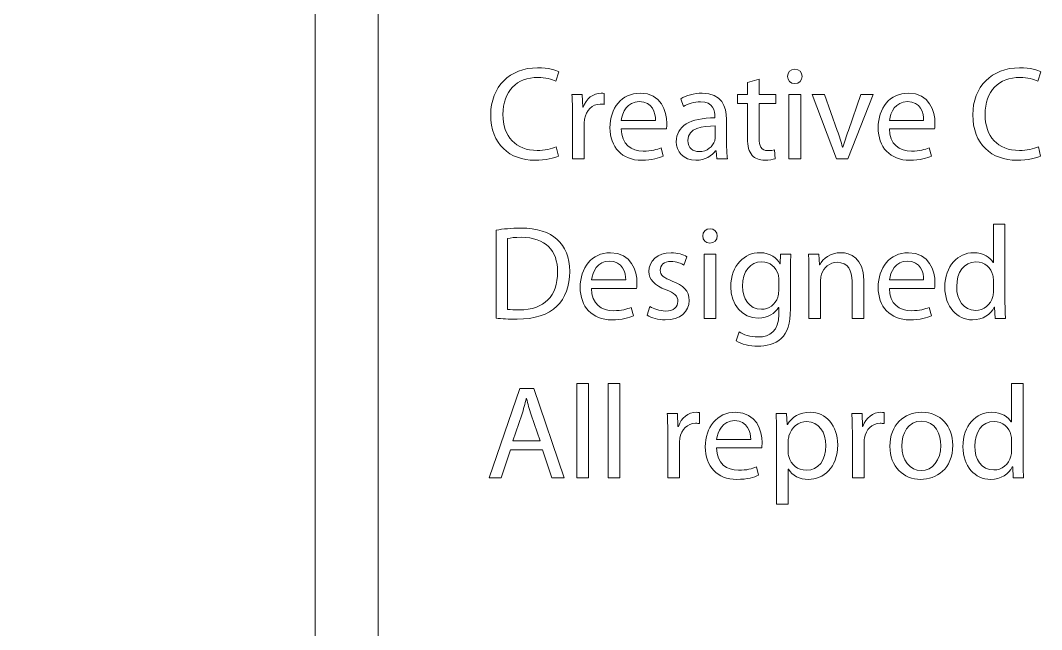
# Model space of a CAD drawing. Header units: millimetres. Extents: x -453 to -275, y 140 to 281.
# Drawn here: x -374.31 to -341.82, y 193.03 to 212.42 of the extents above; entities that cross this region are included whole.
import ezdxf

# ---------------------------------------------------------------- set-up
doc = ezdxf.new("R2010")
doc.units = ezdxf.units.MM
doc.header["$MEASUREMENT"] = 0
doc.layers.add('Layer 1', color=7, linetype='Continuous')
doc.layers.add('Mechanical8', color=7, linetype='Continuous')

msp = doc.modelspace()

# ---------------------------------------------------------------- linework, layer by layer
at = {"layer": 'Layer 1', "color": 240, "lineweight": 9}
msp.add_open_spline([(-274.9314, 177.6328), (-274.9314, 177.0805), (-275.3792, 176.6326), (-275.9311, 176.6326), (-275.9311, 176.6326), (-275.9311, 176.6326), (-295.1816, 176.6326), (-295.1816, 176.6326), (-295.1816, 176.6326), (-295.1816, 176.6326), (-295.1816, 174.6328), (-295.1816, 174.6328), (-295.1816, 174.6328), (-295.1816, 174.0805), (-295.6295, 173.6327), (-296.1814, 173.6327), (-296.1814, 173.6327), (-296.1814, 173.6327), (-306.1811, 173.6327), (-306.1811, 173.6327), (-306.1811, 173.6327), (-306.7337, 173.6327), (-307.1816, 174.0805), (-307.1816, 174.6328), (-307.1816, 174.6328), (-307.1816, 174.6328), (-307.1816, 176.6326), (-307.1816, 176.6326), (-307.1816, 176.6326), (-307.1816, 176.6326), (-330.6813, 176.6326), (-330.6813, 176.6326), (-330.6813, 176.6326), (-330.6813, 176.6326), (-330.6813, 174.6328), (-330.6813, 174.6328), (-330.6813, 174.6328), (-330.6813, 174.0805), (-331.1291, 173.6327), (-331.681, 173.6327), (-331.681, 173.6327), (-331.681, 173.6327), (-341.6815, 173.6327), (-341.6815, 173.6327), (-341.6815, 173.6327), (-342.2334, 173.6327), (-342.6812, 174.0805), (-342.6812, 174.6328), (-342.6812, 174.6328), (-342.6812, 174.6328), (-342.6812, 176.6326), (-342.6812, 176.6326), (-342.6812, 176.6326), (-342.6812, 176.6326), (-361.931, 176.6326), (-361.931, 176.6326), (-361.931, 176.6326), (-362.4836, 176.6326), (-362.9315, 177.0805), (-362.9315, 177.6328), (-362.9315, 177.6328), (-362.9315, 177.6328), (-362.9315, 232.1328), (-362.9315, 232.1328), (-362.9315, 232.1328), (-362.9315, 232.6847), (-362.4836, 233.1326), (-361.931, 233.1326), (-361.931, 233.1326), (-361.931, 233.1326), (-342.6812, 233.1326), (-342.6812, 233.1326), (-342.6812, 233.1326), (-342.6812, 233.1326), (-342.6812, 235.1328), (-342.6812, 235.1328), (-342.6812, 235.1328), (-342.6812, 235.6847), (-342.2334, 236.1325), (-341.6815, 236.1325), (-341.6815, 236.1325), (-341.6815, 236.1325), (-331.681, 236.1325), (-331.681, 236.1325), (-331.681, 236.1325), (-331.1291, 236.1325), (-330.6813, 235.6847), (-330.6813, 235.1328), (-330.6813, 235.1328), (-330.6813, 235.1328), (-330.6813, 233.1326), (-330.6813, 233.1326), (-330.6813, 233.1326), (-330.6813, 233.1326), (-307.1816, 233.1326), (-307.1816, 233.1326), (-307.1816, 233.1326), (-307.1816, 233.1326), (-307.1816, 235.1328), (-307.1816, 235.1328), (-307.1816, 235.1328), (-307.1816, 235.6847), (-306.7337, 236.1325), (-306.1811, 236.1325), (-306.1811, 236.1325), (-306.1811, 236.1325), (-296.1814, 236.1325), (-296.1814, 236.1325), (-296.1814, 236.1325), (-295.6295, 236.1325), (-295.1816, 235.6847), (-295.1816, 235.1328), (-295.1816, 235.1328), (-295.1816, 235.1328), (-295.1816, 233.1326), (-295.1816, 233.1326), (-295.1816, 233.1326), (-295.1816, 233.1326), (-275.9311, 233.1326), (-275.9311, 233.1326), (-275.9311, 233.1326), (-275.3792, 233.1326), (-274.9314, 232.6847), (-274.9314, 232.1328), (-274.9314, 232.1328), (-274.9314, 232.1328), (-274.9314, 177.6328), (-274.9314, 177.6328)], degree=3, knots=[0, 0, 0, 0, 0.030303, 0.030303, 0.030303, 0.030303, 0.0606061, 0.0606061, 0.0606061, 0.0606061, 0.0909091, 0.0909091, 0.0909091, 0.0909091, 0.1212121, 0.1212121, 0.1212121, 0.1212121, 0.1515152, 0.1515152, 0.1515152, 0.1515152, 0.1818182, 0.1818182, 0.1818182, 0.1818182, 0.2121212, 0.2121212, 0.2121212, 0.2121212, 0.2424242, 0.2424242, 0.2424242, 0.2424242, 0.2727273, 0.2727273, 0.2727273, 0.2727273, 0.3030303, 0.3030303, 0.3030303, 0.3030303, 0.3333333, 0.3333333, 0.3333333, 0.3333333, 0.3636364, 0.3636364, 0.3636364, 0.3636364, 0.3939394, 0.3939394, 0.3939394, 0.3939394, 0.4242424, 0.4242424, 0.4242424, 0.4242424, 0.4545455, 0.4545455, 0.4545455, 0.4545455, 0.4848485, 0.4848485, 0.4848485, 0.4848485, 0.5151515, 0.5151515, 0.5151515, 0.5151515, 0.5454545, 0.5454545, 0.5454545, 0.5454545, 0.5757576, 0.5757576, 0.5757576, 0.5757576, 0.6060606, 0.6060606, 0.6060606, 0.6060606, 0.6363636, 0.6363636, 0.6363636, 0.6363636, 0.6666667, 0.6666667, 0.6666667, 0.6666667, 0.6969697, 0.6969697, 0.6969697, 0.6969697, 0.7272727, 0.7272727, 0.7272727, 0.7272727, 0.7575758, 0.7575758, 0.7575758, 0.7575758, 0.7878788, 0.7878788, 0.7878788, 0.7878788, 0.8181818, 0.8181818, 0.8181818, 0.8181818, 0.8484848, 0.8484848, 0.8484848, 0.8484848, 0.8787879, 0.8787879, 0.8787879, 0.8787879, 0.9090909, 0.9090909, 0.9090909, 0.9090909, 0.9393939, 0.9393939, 0.9393939, 0.9393939, 1, 1, 1, 1], dxfattribs=at)
at = {"layer": 'Layer 1', "color": 250, "lineweight": 9}
for points, knots in [([(-357.1881, 208.1041), (-357.3191, 208.0364), (-357.5942, 207.9687), (-357.9412, 207.9687), (-357.9412, 207.9687), (-358.7451, 207.9687), (-359.3459, 208.4764), (-359.3459, 209.4157), (-359.3459, 209.4157), (-359.3459, 210.3126), (-358.7408, 210.9134), (-357.8566, 210.9134), (-357.8566, 210.9134), (-357.5053, 210.9134), (-357.2769, 210.8373), (-357.1796, 210.7865), (-357.1796, 210.7865), (-357.1796, 210.7865), (-357.2726, 210.4861), (-357.2726, 210.4861), (-357.2726, 210.4861), (-357.408, 210.5539), (-357.607, 210.6046), (-357.8438, 210.6046), (-357.8438, 210.6046), (-358.5123, 210.6046), (-358.9566, 210.1772), (-358.9566, 209.4284), (-358.9566, 209.4284), (-358.9566, 208.726), (-358.5547, 208.2817), (-357.865, 208.2817), (-357.865, 208.2817), (-357.6364, 208.2817), (-357.408, 208.3284), (-357.2599, 208.4002), (-357.2599, 208.4002), (-357.2599, 208.4002), (-357.1881, 208.1041), (-357.1881, 208.1041)], [0, 0, 0, 0, 0.0909091, 0.0909091, 0.0909091, 0.0909091, 0.1818182, 0.1818182, 0.1818182, 0.1818182, 0.2727273, 0.2727273, 0.2727273, 0.2727273, 0.3636364, 0.3636364, 0.3636364, 0.3636364, 0.4545455, 0.4545455, 0.4545455, 0.4545455, 0.5454545, 0.5454545, 0.5454545, 0.5454545, 0.6363636, 0.6363636, 0.6363636, 0.6363636, 0.7272727, 0.7272727, 0.7272727, 0.7272727, 0.8181818, 0.8181818, 0.8181818, 0.8181818, 1, 1, 1, 1]), ([(-349.4445, 210.6385), (-349.4445, 210.5115), (-349.5334, 210.4099), (-349.6814, 210.4099), (-349.6814, 210.4099), (-349.8168, 210.4099), (-349.9056, 210.5115), (-349.9056, 210.6385), (-349.9056, 210.6385), (-349.9056, 210.7655), (-349.8126, 210.8712), (-349.6729, 210.8712), (-349.6729, 210.8712), (-349.5375, 210.8712), (-349.4445, 210.7696), (-349.4445, 210.6385)], [0, 0, 0, 0, 0.2, 0.2, 0.2, 0.2, 0.4, 0.4, 0.4, 0.4, 0.6, 0.6, 0.6, 0.6, 1, 1, 1, 1]), ([(-341.8551, 208.1041), (-341.9862, 208.0364), (-342.2613, 207.9687), (-342.6082, 207.9687), (-342.6082, 207.9687), (-343.4121, 207.9687), (-344.013, 208.4764), (-344.013, 209.4157), (-344.013, 209.4157), (-344.013, 210.3126), (-343.4078, 210.9134), (-342.5237, 210.9134), (-342.5237, 210.9134), (-342.1724, 210.9134), (-341.944, 210.8373), (-341.8467, 210.7865), (-341.8467, 210.7865), (-341.8467, 210.7865), (-341.9397, 210.4861), (-341.9397, 210.4861), (-341.9397, 210.4861), (-342.0751, 210.5539), (-342.2741, 210.6046), (-342.5109, 210.6046), (-342.5109, 210.6046), (-343.1794, 210.6046), (-343.6237, 210.1772), (-343.6237, 209.4284), (-343.6237, 209.4284), (-343.6237, 208.726), (-343.2218, 208.2817), (-342.5321, 208.2817), (-342.5321, 208.2817), (-342.3037, 208.2817), (-342.0751, 208.3284), (-341.927, 208.4002), (-341.927, 208.4002), (-341.927, 208.4002), (-341.8551, 208.1041), (-341.8551, 208.1041)], [0, 0, 0, 0, 0.0909091, 0.0909091, 0.0909091, 0.0909091, 0.1818182, 0.1818182, 0.1818182, 0.1818182, 0.2727273, 0.2727273, 0.2727273, 0.2727273, 0.3636364, 0.3636364, 0.3636364, 0.3636364, 0.4545455, 0.4545455, 0.4545455, 0.4545455, 0.5454545, 0.5454545, 0.5454545, 0.5454545, 0.6363636, 0.6363636, 0.6363636, 0.6363636, 0.7272727, 0.7272727, 0.7272727, 0.7272727, 0.8181818, 0.8181818, 0.8181818, 0.8181818, 1, 1, 1, 1]), ([(-350.8119, 210.5539), (-350.8119, 210.5539), (-350.8119, 210.063), (-350.8119, 210.063), (-350.8119, 210.063), (-350.8119, 210.063), (-350.2787, 210.063), (-350.2787, 210.063), (-350.2787, 210.063), (-350.2787, 210.063), (-350.2787, 209.7796), (-350.2787, 209.7796), (-350.2787, 209.7796), (-350.2787, 209.7796), (-350.8119, 209.7796), (-350.8119, 209.7796), (-350.8119, 209.7796), (-350.8119, 209.7796), (-350.8119, 208.6753), (-350.8119, 208.6753), (-350.8119, 208.6753), (-350.8119, 208.4214), (-350.74, 208.2776), (-350.5326, 208.2776), (-350.5326, 208.2776), (-350.4312, 208.2776), (-350.3719, 208.286), (-350.317, 208.3029), (-350.317, 208.3029), (-350.317, 208.3029), (-350.2999, 208.0195), (-350.2999, 208.0195), (-350.2999, 208.0195), (-350.3719, 207.994), (-350.4861, 207.9687), (-350.63, 207.9687), (-350.63, 207.9687), (-350.8034, 207.9687), (-350.9431, 208.028), (-351.032, 208.1253), (-351.032, 208.1253), (-351.1335, 208.2395), (-351.1758, 208.4214), (-351.1758, 208.6626), (-351.1758, 208.6626), (-351.1758, 208.6626), (-351.1758, 209.7796), (-351.1758, 209.7796), (-351.1758, 209.7796), (-351.1758, 209.7796), (-351.4931, 209.7796), (-351.4931, 209.7796), (-351.4931, 209.7796), (-351.4931, 209.7796), (-351.4931, 210.063), (-351.4931, 210.063), (-351.4931, 210.063), (-351.4931, 210.063), (-351.1758, 210.063), (-351.1758, 210.063), (-351.1758, 210.063), (-351.1758, 210.063), (-351.1758, 210.4439), (-351.1758, 210.4439), (-351.1758, 210.4439), (-351.1758, 210.4439), (-350.8119, 210.5539), (-350.8119, 210.5539)], [0, 0, 0, 0, 0.0555556, 0.0555556, 0.0555556, 0.0555556, 0.1111111, 0.1111111, 0.1111111, 0.1111111, 0.1666667, 0.1666667, 0.1666667, 0.1666667, 0.2222222, 0.2222222, 0.2222222, 0.2222222, 0.2777778, 0.2777778, 0.2777778, 0.2777778, 0.3333333, 0.3333333, 0.3333333, 0.3333333, 0.3888889, 0.3888889, 0.3888889, 0.3888889, 0.4444444, 0.4444444, 0.4444444, 0.4444444, 0.5, 0.5, 0.5, 0.5, 0.5555556, 0.5555556, 0.5555556, 0.5555556, 0.6111111, 0.6111111, 0.6111111, 0.6111111, 0.6666667, 0.6666667, 0.6666667, 0.6666667, 0.7222222, 0.7222222, 0.7222222, 0.7222222, 0.7777778, 0.7777778, 0.7777778, 0.7777778, 0.8333333, 0.8333333, 0.8333333, 0.8333333, 0.8888889, 0.8888889, 0.8888889, 0.8888889, 1, 1, 1, 1]), ([(-356.7467, 209.4241), (-356.7467, 209.6653), (-356.751, 209.8727), (-356.7636, 210.063), (-356.7636, 210.063), (-356.7636, 210.063), (-356.4379, 210.063), (-356.4379, 210.063), (-356.4379, 210.063), (-356.4379, 210.063), (-356.421, 209.6568), (-356.421, 209.6568), (-356.421, 209.6568), (-356.421, 209.6568), (-356.4083, 209.6568), (-356.4083, 209.6568), (-356.4083, 209.6568), (-356.3152, 209.9319), (-356.0867, 210.1054), (-355.8371, 210.1054), (-355.8371, 210.1054), (-355.799, 210.1054), (-355.7694, 210.1011), (-355.7354, 210.0969), (-355.7354, 210.0969), (-355.7354, 210.0969), (-355.7354, 209.7457), (-355.7354, 209.7457), (-355.7354, 209.7457), (-355.7737, 209.7541), (-355.8117, 209.7541), (-355.8624, 209.7541), (-355.8624, 209.7541), (-356.1247, 209.7541), (-356.3109, 209.5595), (-356.3617, 209.2803), (-356.3617, 209.2803), (-356.3702, 209.2295), (-356.3743, 209.1661), (-356.3743, 209.1068), (-356.3743, 209.1068), (-356.3743, 209.1068), (-356.3743, 208.0152), (-356.3743, 208.0152), (-356.3743, 208.0152), (-356.3743, 208.0152), (-356.7467, 208.0152), (-356.7467, 208.0152), (-356.7467, 208.0152), (-356.7467, 208.0152), (-356.7467, 209.4241), (-356.7467, 209.4241)], [0, 0, 0, 0, 0.0714286, 0.0714286, 0.0714286, 0.0714286, 0.1428571, 0.1428571, 0.1428571, 0.1428571, 0.2142857, 0.2142857, 0.2142857, 0.2142857, 0.2857143, 0.2857143, 0.2857143, 0.2857143, 0.3571429, 0.3571429, 0.3571429, 0.3571429, 0.4285714, 0.4285714, 0.4285714, 0.4285714, 0.5, 0.5, 0.5, 0.5, 0.5714286, 0.5714286, 0.5714286, 0.5714286, 0.6428571, 0.6428571, 0.6428571, 0.6428571, 0.7142857, 0.7142857, 0.7142857, 0.7142857, 0.7857143, 0.7857143, 0.7857143, 0.7857143, 0.8571429, 0.8571429, 0.8571429, 0.8571429, 1, 1, 1, 1]), ([(-355.1973, 208.9714), (-355.1889, 208.4679), (-354.8716, 208.2607), (-354.495, 208.2607), (-354.495, 208.2607), (-354.2285, 208.2607), (-354.0635, 208.3072), (-353.9281, 208.3665), (-353.9281, 208.3665), (-353.9281, 208.3665), (-353.8604, 208.0998), (-353.8604, 208.0998), (-353.8604, 208.0998), (-353.9915, 208.0406), (-354.2199, 207.9687), (-354.5458, 207.9687), (-354.5458, 207.9687), (-355.1763, 207.9687), (-355.5528, 208.3876), (-355.5528, 209.0054), (-355.5528, 209.0054), (-355.5528, 209.6231), (-355.1889, 210.1054), (-354.5923, 210.1054), (-354.5923, 210.1054), (-353.9195, 210.1054), (-353.7461, 209.5214), (-353.7461, 209.1449), (-353.7461, 209.1449), (-353.7461, 209.0687), (-353.7504, 209.0138), (-353.7588, 208.9714), (-353.7588, 208.9714), (-353.7588, 208.9714), (-355.1973, 208.9714), (-355.1973, 208.9714)], [0, 0, 0, 0, 0.1, 0.1, 0.1, 0.1, 0.2, 0.2, 0.2, 0.2, 0.3, 0.3, 0.3, 0.3, 0.4, 0.4, 0.4, 0.4, 0.5, 0.5, 0.5, 0.5, 0.6, 0.6, 0.6, 0.6, 0.7, 0.7, 0.7, 0.7, 0.8, 0.8, 0.8, 0.8, 1, 1, 1, 1]), ([(-354.1057, 209.2381), (-354.1016, 209.4708), (-354.203, 209.8387), (-354.622, 209.8387), (-354.622, 209.8387), (-355.0027, 209.8387), (-355.1635, 209.4961), (-355.1932, 209.2381), (-355.1932, 209.2381), (-355.1932, 209.2381), (-354.1057, 209.2381), (-354.1057, 209.2381)], [0, 0, 0, 0, 0.25, 0.25, 0.25, 0.25, 0.5, 0.5, 0.5, 0.5, 1, 1, 1, 1]), ([(-351.8454, 208.506), (-351.8454, 208.3284), (-351.837, 208.1549), (-351.8158, 208.0152), (-351.8158, 208.0152), (-351.8158, 208.0152), (-352.1499, 208.0152), (-352.1499, 208.0152), (-352.1499, 208.0152), (-352.1499, 208.0152), (-352.1796, 208.2733), (-352.1796, 208.2733), (-352.1796, 208.2733), (-352.1796, 208.2733), (-352.1923, 208.2733), (-352.1923, 208.2733), (-352.1923, 208.2733), (-352.3065, 208.1126), (-352.5265, 207.9687), (-352.8185, 207.9687), (-352.8185, 207.9687), (-353.2331, 207.9687), (-353.4446, 208.2607), (-353.4446, 208.5568), (-353.4446, 208.5568), (-353.4446, 209.0519), (-353.0047, 209.3226), (-352.2135, 209.3183), (-352.2135, 209.3183), (-352.2135, 209.3183), (-352.2135, 209.3607), (-352.2135, 209.3607), (-352.2135, 209.3607), (-352.2135, 209.5257), (-352.26, 209.8346), (-352.6789, 209.8303), (-352.6789, 209.8303), (-352.8734, 209.8303), (-353.0724, 209.7753), (-353.2162, 209.678), (-353.2162, 209.678), (-353.2162, 209.678), (-353.3008, 209.9276), (-353.3008, 209.9276), (-353.3008, 209.9276), (-353.1316, 210.0334), (-352.8819, 210.1054), (-352.6238, 210.1054), (-352.6238, 210.1054), (-351.9977, 210.1054), (-351.8454, 209.678), (-351.8454, 209.2718), (-351.8454, 209.2718), (-351.8454, 209.2718), (-351.8454, 208.506), (-351.8454, 208.506)], [0, 0, 0, 0, 0.0666667, 0.0666667, 0.0666667, 0.0666667, 0.1333333, 0.1333333, 0.1333333, 0.1333333, 0.2, 0.2, 0.2, 0.2, 0.2666667, 0.2666667, 0.2666667, 0.2666667, 0.3333333, 0.3333333, 0.3333333, 0.3333333, 0.4, 0.4, 0.4, 0.4, 0.4666667, 0.4666667, 0.4666667, 0.4666667, 0.5333333, 0.5333333, 0.5333333, 0.5333333, 0.6, 0.6, 0.6, 0.6, 0.6666667, 0.6666667, 0.6666667, 0.6666667, 0.7333333, 0.7333333, 0.7333333, 0.7333333, 0.8, 0.8, 0.8, 0.8, 0.8666667, 0.8666667, 0.8666667, 0.8666667, 1, 1, 1, 1]), ([(-349.8591, 208.0152), (-349.8591, 208.0152), (-349.8591, 210.063), (-349.8591, 210.063), (-349.8591, 210.063), (-349.8591, 210.063), (-349.4867, 210.063), (-349.4867, 210.063), (-349.4867, 210.063), (-349.4867, 210.063), (-349.4867, 208.0152), (-349.4867, 208.0152), (-349.4867, 208.0152), (-349.4867, 208.0152), (-349.8591, 208.0152), (-349.8591, 208.0152)], [0, 0, 0, 0, 0.2, 0.2, 0.2, 0.2, 0.4, 0.4, 0.4, 0.4, 0.6, 0.6, 0.6, 0.6, 1, 1, 1, 1]), ([(-348.7247, 210.063), (-348.7247, 210.063), (-348.3226, 208.9165), (-348.3226, 208.9165), (-348.3226, 208.9165), (-348.2549, 208.726), (-348.2, 208.5568), (-348.1576, 208.3876), (-348.1576, 208.3876), (-348.1576, 208.3876), (-348.145, 208.3876), (-348.145, 208.3876), (-348.145, 208.3876), (-348.0985, 208.5568), (-348.0393, 208.726), (-347.9716, 208.9165), (-347.9716, 208.9165), (-347.9716, 208.9165), (-347.5738, 210.063), (-347.5738, 210.063), (-347.5738, 210.063), (-347.5738, 210.063), (-347.1845, 210.063), (-347.1845, 210.063), (-347.1845, 210.063), (-347.1845, 210.063), (-347.9884, 208.0152), (-347.9884, 208.0152), (-347.9884, 208.0152), (-347.9884, 208.0152), (-348.3438, 208.0152), (-348.3438, 208.0152), (-348.3438, 208.0152), (-348.3438, 208.0152), (-349.1224, 210.063), (-349.1224, 210.063), (-349.1224, 210.063), (-349.1224, 210.063), (-348.7247, 210.063), (-348.7247, 210.063)], [0, 0, 0, 0, 0.0909091, 0.0909091, 0.0909091, 0.0909091, 0.1818182, 0.1818182, 0.1818182, 0.1818182, 0.2727273, 0.2727273, 0.2727273, 0.2727273, 0.3636364, 0.3636364, 0.3636364, 0.3636364, 0.4545455, 0.4545455, 0.4545455, 0.4545455, 0.5454545, 0.5454545, 0.5454545, 0.5454545, 0.6363636, 0.6363636, 0.6363636, 0.6363636, 0.7272727, 0.7272727, 0.7272727, 0.7272727, 0.8181818, 0.8181818, 0.8181818, 0.8181818, 1, 1, 1, 1]), ([(-346.6672, 208.9714), (-346.6588, 208.4679), (-346.3415, 208.2607), (-345.965, 208.2607), (-345.965, 208.2607), (-345.6985, 208.2607), (-345.5335, 208.3072), (-345.3981, 208.3665), (-345.3981, 208.3665), (-345.3981, 208.3665), (-345.3304, 208.0998), (-345.3304, 208.0998), (-345.3304, 208.0998), (-345.4615, 208.0406), (-345.6899, 207.9687), (-346.0158, 207.9687), (-346.0158, 207.9687), (-346.6462, 207.9687), (-347.0228, 208.3876), (-347.0228, 209.0054), (-347.0228, 209.0054), (-347.0228, 209.6231), (-346.6588, 210.1054), (-346.0623, 210.1054), (-346.0623, 210.1054), (-345.3895, 210.1054), (-345.216, 209.5214), (-345.216, 209.1449), (-345.216, 209.1449), (-345.216, 209.0687), (-345.2203, 209.0138), (-345.2287, 208.9714), (-345.2287, 208.9714), (-345.2287, 208.9714), (-346.6672, 208.9714), (-346.6672, 208.9714)], [0, 0, 0, 0, 0.1, 0.1, 0.1, 0.1, 0.2, 0.2, 0.2, 0.2, 0.3, 0.3, 0.3, 0.3, 0.4, 0.4, 0.4, 0.4, 0.5, 0.5, 0.5, 0.5, 0.6, 0.6, 0.6, 0.6, 0.7, 0.7, 0.7, 0.7, 0.8, 0.8, 0.8, 0.8, 1, 1, 1, 1]), ([(-345.5757, 209.2381), (-345.5715, 209.4708), (-345.673, 209.8387), (-346.0919, 209.8387), (-346.0919, 209.8387), (-346.4726, 209.8387), (-346.6335, 209.4961), (-346.6631, 209.2381), (-346.6631, 209.2381), (-346.6631, 209.2381), (-345.5757, 209.2381), (-345.5757, 209.2381)], [0, 0, 0, 0, 0.25, 0.25, 0.25, 0.25, 0.5, 0.5, 0.5, 0.5, 1, 1, 1, 1]), ([(-352.2049, 209.0603), (-352.6111, 209.0687), (-353.0724, 208.9967), (-353.0724, 208.5992), (-353.0724, 208.5992), (-353.0724, 208.3537), (-352.9115, 208.2436), (-352.7254, 208.2436), (-352.7254, 208.2436), (-352.4547, 208.2436), (-352.2812, 208.413), (-352.2219, 208.5864), (-352.2219, 208.5864), (-352.2092, 208.6288), (-352.2049, 208.671), (-352.2049, 208.7049), (-352.2049, 208.7049), (-352.2049, 208.7049), (-352.2049, 209.0603), (-352.2049, 209.0603)], [0, 0, 0, 0, 0.1666667, 0.1666667, 0.1666667, 0.1666667, 0.3333333, 0.3333333, 0.3333333, 0.3333333, 0.5, 0.5, 0.5, 0.5, 0.6666667, 0.6666667, 0.6666667, 0.6666667, 1, 1, 1, 1]), ([(-342.9894, 205.9392), (-342.9894, 205.9392), (-342.9894, 203.4641), (-342.9894, 203.4641), (-342.9894, 203.4641), (-342.9894, 203.2822), (-342.981, 203.075), (-342.9726, 202.9353), (-342.9726, 202.9353), (-342.9726, 202.9353), (-343.3026, 202.9353), (-343.3026, 202.9353), (-343.3026, 202.9353), (-343.3026, 202.9353), (-343.3195, 203.2906), (-343.3195, 203.2906), (-343.3195, 203.2906), (-343.3195, 203.2906), (-343.3322, 203.2906), (-343.3322, 203.2906), (-343.3322, 203.2906), (-343.4423, 203.0622), (-343.6876, 202.8888), (-344.0219, 202.8888), (-344.0219, 202.8888), (-344.5168, 202.8888), (-344.902, 203.3075), (-344.902, 203.9295), (-344.902, 203.9295), (-344.9061, 204.6108), (-344.4788, 205.0254), (-343.9839, 205.0254), (-343.9839, 205.0254), (-343.6664, 205.0254), (-343.4592, 204.8773), (-343.366, 204.7166), (-343.366, 204.7166), (-343.366, 204.7166), (-343.3575, 204.7166), (-343.3575, 204.7166), (-343.3575, 204.7166), (-343.3575, 204.7166), (-343.3575, 205.9392), (-343.3575, 205.9392), (-343.3575, 205.9392), (-343.3575, 205.9392), (-342.9894, 205.9392), (-342.9894, 205.9392)], [0, 0, 0, 0, 0.0769231, 0.0769231, 0.0769231, 0.0769231, 0.1538462, 0.1538462, 0.1538462, 0.1538462, 0.2307692, 0.2307692, 0.2307692, 0.2307692, 0.3076923, 0.3076923, 0.3076923, 0.3076923, 0.3846154, 0.3846154, 0.3846154, 0.3846154, 0.4615385, 0.4615385, 0.4615385, 0.4615385, 0.5384615, 0.5384615, 0.5384615, 0.5384615, 0.6153846, 0.6153846, 0.6153846, 0.6153846, 0.6923077, 0.6923077, 0.6923077, 0.6923077, 0.7692308, 0.7692308, 0.7692308, 0.7692308, 0.8461538, 0.8461538, 0.8461538, 0.8461538, 1, 1, 1, 1]), ([(-359.1766, 205.7446), (-358.9523, 205.7828), (-358.6858, 205.8081), (-358.3938, 205.8081), (-358.3938, 205.8081), (-357.865, 205.8081), (-357.4885, 205.6812), (-357.2389, 205.4528), (-357.2389, 205.4528), (-356.9807, 205.2201), (-356.8327, 204.89), (-356.8327, 204.4289), (-356.8327, 204.4289), (-356.8327, 203.9635), (-356.9807, 203.5826), (-357.243, 203.3203), (-357.243, 203.3203), (-357.5138, 203.0538), (-357.9539, 202.9099), (-358.508, 202.9099), (-358.508, 202.9099), (-358.7747, 202.9099), (-358.9904, 202.9225), (-359.1766, 202.9437), (-359.1766, 202.9437), (-359.1766, 202.9437), (-359.1766, 205.7446), (-359.1766, 205.7446)], [0, 0, 0, 0, 0.125, 0.125, 0.125, 0.125, 0.25, 0.25, 0.25, 0.25, 0.375, 0.375, 0.375, 0.375, 0.5, 0.5, 0.5, 0.5, 0.625, 0.625, 0.625, 0.625, 0.75, 0.75, 0.75, 0.75, 1, 1, 1, 1]), ([(-352.1412, 205.5585), (-352.1412, 205.4316), (-352.23, 205.33), (-352.378, 205.33), (-352.378, 205.33), (-352.5134, 205.33), (-352.6023, 205.4316), (-352.6023, 205.5585), (-352.6023, 205.5585), (-352.6023, 205.6855), (-352.5093, 205.7913), (-352.3696, 205.7913), (-352.3696, 205.7913), (-352.2342, 205.7913), (-352.1412, 205.6896), (-352.1412, 205.5585)], [0, 0, 0, 0, 0.2, 0.2, 0.2, 0.2, 0.4, 0.4, 0.4, 0.4, 0.6, 0.6, 0.6, 0.6, 1, 1, 1, 1]), ([(-358.8085, 203.2229), (-358.7154, 203.2104), (-358.58, 203.2061), (-358.4362, 203.2061), (-358.4362, 203.2061), (-357.645, 203.2061), (-357.2218, 203.6462), (-357.2218, 204.4161), (-357.2218, 204.4161), (-357.2177, 205.0888), (-357.5984, 205.5162), (-358.377, 205.5162), (-358.377, 205.5162), (-358.5673, 205.5162), (-358.7111, 205.4993), (-358.8085, 205.4781), (-358.8085, 205.4781), (-358.8085, 205.4781), (-358.8085, 203.2229), (-358.8085, 203.2229)], [0, 0, 0, 0, 0.1666667, 0.1666667, 0.1666667, 0.1666667, 0.3333333, 0.3333333, 0.3333333, 0.3333333, 0.5, 0.5, 0.5, 0.5, 0.6666667, 0.6666667, 0.6666667, 0.6666667, 1, 1, 1, 1]), ([(-356.1456, 203.8915), (-356.1371, 203.388), (-355.8198, 203.1807), (-355.4433, 203.1807), (-355.4433, 203.1807), (-355.1768, 203.1807), (-355.0118, 203.2272), (-354.8764, 203.2865), (-354.8764, 203.2865), (-354.8764, 203.2865), (-354.8087, 203.0198), (-354.8087, 203.0198), (-354.8087, 203.0198), (-354.9398, 202.9606), (-355.1682, 202.8888), (-355.4941, 202.8888), (-355.4941, 202.8888), (-356.1246, 202.8888), (-356.5011, 203.3075), (-356.5011, 203.9254), (-356.5011, 203.9254), (-356.5011, 204.5431), (-356.1371, 205.0254), (-355.5406, 205.0254), (-355.5406, 205.0254), (-354.868, 205.0254), (-354.6943, 204.4415), (-354.6943, 204.0649), (-354.6943, 204.0649), (-354.6943, 203.9888), (-354.6986, 203.9338), (-354.7071, 203.8915), (-354.7071, 203.8915), (-354.7071, 203.8915), (-356.1456, 203.8915), (-356.1456, 203.8915)], [0, 0, 0, 0, 0.1, 0.1, 0.1, 0.1, 0.2, 0.2, 0.2, 0.2, 0.3, 0.3, 0.3, 0.3, 0.4, 0.4, 0.4, 0.4, 0.5, 0.5, 0.5, 0.5, 0.6, 0.6, 0.6, 0.6, 0.7, 0.7, 0.7, 0.7, 0.8, 0.8, 0.8, 0.8, 1, 1, 1, 1]), ([(-354.283, 203.3118), (-354.1686, 203.2441), (-353.9741, 203.168), (-353.7879, 203.168), (-353.7879, 203.168), (-353.5213, 203.168), (-353.3945, 203.2991), (-353.3945, 203.4725), (-353.3945, 203.4725), (-353.3945, 203.6503), (-353.5002, 203.7433), (-353.771, 203.8449), (-353.771, 203.8449), (-354.1433, 203.9803), (-354.3167, 204.1791), (-354.3167, 204.4246), (-354.3167, 204.4246), (-354.3167, 204.7546), (-354.046, 205.0254), (-353.6101, 205.0254), (-353.6101, 205.0254), (-353.4029, 205.0254), (-353.2209, 204.9705), (-353.111, 204.8985), (-353.111, 204.8985), (-353.111, 204.8985), (-353.1998, 204.6277), (-353.1998, 204.6277), (-353.1998, 204.6277), (-353.2801, 204.6785), (-353.4282, 204.7503), (-353.6186, 204.7503), (-353.6186, 204.7503), (-353.8387, 204.7503), (-353.9571, 204.6234), (-353.9571, 204.4711), (-353.9571, 204.4711), (-353.9571, 204.3019), (-353.8387, 204.2258), (-353.5721, 204.1199), (-353.5721, 204.1199), (-353.2209, 203.9888), (-353.0348, 203.811), (-353.0348, 203.5065), (-353.0348, 203.5065), (-353.0348, 203.1427), (-353.3182, 202.8888), (-353.7964, 202.8888), (-353.7964, 202.8888), (-354.0206, 202.8888), (-354.2279, 202.948), (-354.3719, 203.0326), (-354.3719, 203.0326), (-354.3719, 203.0326), (-354.283, 203.3118), (-354.283, 203.3118)], [0, 0, 0, 0, 0.0666667, 0.0666667, 0.0666667, 0.0666667, 0.1333333, 0.1333333, 0.1333333, 0.1333333, 0.2, 0.2, 0.2, 0.2, 0.2666667, 0.2666667, 0.2666667, 0.2666667, 0.3333333, 0.3333333, 0.3333333, 0.3333333, 0.4, 0.4, 0.4, 0.4, 0.4666667, 0.4666667, 0.4666667, 0.4666667, 0.5333333, 0.5333333, 0.5333333, 0.5333333, 0.6, 0.6, 0.6, 0.6, 0.6666667, 0.6666667, 0.6666667, 0.6666667, 0.7333333, 0.7333333, 0.7333333, 0.7333333, 0.8, 0.8, 0.8, 0.8, 0.8666667, 0.8666667, 0.8666667, 0.8666667, 1, 1, 1, 1]), ([(-352.5558, 202.9353), (-352.5558, 202.9353), (-352.5558, 204.983), (-352.5558, 204.983), (-352.5558, 204.983), (-352.5558, 204.983), (-352.1834, 204.983), (-352.1834, 204.983), (-352.1834, 204.983), (-352.1834, 204.983), (-352.1834, 202.9353), (-352.1834, 202.9353), (-352.1834, 202.9353), (-352.1834, 202.9353), (-352.5558, 202.9353), (-352.5558, 202.9353)], [0, 0, 0, 0, 0.2, 0.2, 0.2, 0.2, 0.4, 0.4, 0.4, 0.4, 0.6, 0.6, 0.6, 0.6, 1, 1, 1, 1]), ([(-349.8137, 203.2357), (-349.8137, 202.7618), (-349.911, 202.4783), (-350.1056, 202.2964), (-350.1056, 202.2964), (-350.3087, 202.1145), (-350.5964, 202.0509), (-350.8544, 202.0509), (-350.8544, 202.0509), (-351.0999, 202.0509), (-351.3707, 202.1102), (-351.5357, 202.2202), (-351.5357, 202.2202), (-351.5357, 202.2202), (-351.4427, 202.5079), (-351.4427, 202.5079), (-351.4427, 202.5079), (-351.3073, 202.419), (-351.0956, 202.3429), (-350.8418, 202.3429), (-350.8418, 202.3429), (-350.461, 202.3429), (-350.1818, 202.5418), (-350.1818, 203.0622), (-350.1818, 203.0622), (-350.1818, 203.0622), (-350.1818, 203.2865), (-350.1818, 203.2865), (-350.1818, 203.2865), (-350.1818, 203.2865), (-350.1902, 203.2865), (-350.1902, 203.2865), (-350.1902, 203.2865), (-350.3003, 203.096), (-350.5245, 202.9437), (-350.8418, 202.9437), (-350.8418, 202.9437), (-351.3495, 202.9437), (-351.7135, 203.3754), (-351.7135, 203.9423), (-351.7135, 203.9423), (-351.7135, 204.6361), (-351.2606, 205.0254), (-350.7867, 205.0254), (-350.7867, 205.0254), (-350.4314, 205.0254), (-350.241, 204.8435), (-350.1478, 204.6742), (-350.1478, 204.6742), (-350.1478, 204.6742), (-350.1394, 204.6742), (-350.1394, 204.6742), (-350.1394, 204.6742), (-350.1394, 204.6742), (-350.1268, 204.983), (-350.1268, 204.983), (-350.1268, 204.983), (-350.1268, 204.983), (-349.7968, 204.983), (-349.7968, 204.983), (-349.7968, 204.983), (-349.8095, 204.8392), (-349.8137, 204.67), (-349.8137, 204.4246), (-349.8137, 204.4246), (-349.8137, 204.4246), (-349.8137, 203.2357), (-349.8137, 203.2357)], [0, 0, 0, 0, 0.0555556, 0.0555556, 0.0555556, 0.0555556, 0.1111111, 0.1111111, 0.1111111, 0.1111111, 0.1666667, 0.1666667, 0.1666667, 0.1666667, 0.2222222, 0.2222222, 0.2222222, 0.2222222, 0.2777778, 0.2777778, 0.2777778, 0.2777778, 0.3333333, 0.3333333, 0.3333333, 0.3333333, 0.3888889, 0.3888889, 0.3888889, 0.3888889, 0.4444444, 0.4444444, 0.4444444, 0.4444444, 0.5, 0.5, 0.5, 0.5, 0.5555556, 0.5555556, 0.5555556, 0.5555556, 0.6111111, 0.6111111, 0.6111111, 0.6111111, 0.6666667, 0.6666667, 0.6666667, 0.6666667, 0.7222222, 0.7222222, 0.7222222, 0.7222222, 0.7777778, 0.7777778, 0.7777778, 0.7777778, 0.8333333, 0.8333333, 0.8333333, 0.8333333, 0.8888889, 0.8888889, 0.8888889, 0.8888889, 1, 1, 1, 1]), ([(-349.2242, 204.4289), (-349.2242, 204.6446), (-349.2283, 204.8139), (-349.2411, 204.983), (-349.2411, 204.983), (-349.2411, 204.983), (-348.911, 204.983), (-348.911, 204.983), (-348.911, 204.983), (-348.911, 204.983), (-348.89, 204.6446), (-348.89, 204.6446), (-348.89, 204.6446), (-348.89, 204.6446), (-348.8814, 204.6446), (-348.8814, 204.6446), (-348.8814, 204.6446), (-348.78, 204.8351), (-348.5429, 205.0254), (-348.2044, 205.0254), (-348.2044, 205.0254), (-347.9211, 205.0254), (-347.481, 204.8561), (-347.481, 204.1538), (-347.481, 204.1538), (-347.481, 204.1538), (-347.481, 202.9353), (-347.481, 202.9353), (-347.481, 202.9353), (-347.481, 202.9353), (-347.8534, 202.9353), (-347.8534, 202.9353), (-347.8534, 202.9353), (-347.8534, 202.9353), (-347.8534, 204.1157), (-347.8534, 204.1157), (-347.8534, 204.1157), (-347.8534, 204.4458), (-347.976, 204.7207), (-348.3273, 204.7207), (-348.3273, 204.7207), (-348.5684, 204.7207), (-348.7588, 204.5472), (-348.8265, 204.34), (-348.8265, 204.34), (-348.8433, 204.2935), (-348.8518, 204.2299), (-348.8518, 204.1665), (-348.8518, 204.1665), (-348.8518, 204.1665), (-348.8518, 202.9353), (-348.8518, 202.9353), (-348.8518, 202.9353), (-348.8518, 202.9353), (-349.2242, 202.9353), (-349.2242, 202.9353), (-349.2242, 202.9353), (-349.2242, 202.9353), (-349.2242, 204.4289), (-349.2242, 204.4289)], [0, 0, 0, 0, 0.0625, 0.0625, 0.0625, 0.0625, 0.125, 0.125, 0.125, 0.125, 0.1875, 0.1875, 0.1875, 0.1875, 0.25, 0.25, 0.25, 0.25, 0.3125, 0.3125, 0.3125, 0.3125, 0.375, 0.375, 0.375, 0.375, 0.4375, 0.4375, 0.4375, 0.4375, 0.5, 0.5, 0.5, 0.5, 0.5625, 0.5625, 0.5625, 0.5625, 0.625, 0.625, 0.625, 0.625, 0.6875, 0.6875, 0.6875, 0.6875, 0.75, 0.75, 0.75, 0.75, 0.8125, 0.8125, 0.8125, 0.8125, 0.875, 0.875, 0.875, 0.875, 1, 1, 1, 1]), ([(-346.6674, 203.8915), (-346.659, 203.388), (-346.3417, 203.1807), (-345.9651, 203.1807), (-345.9651, 203.1807), (-345.6987, 203.1807), (-345.5336, 203.2272), (-345.3982, 203.2865), (-345.3982, 203.2865), (-345.3982, 203.2865), (-345.3306, 203.0198), (-345.3306, 203.0198), (-345.3306, 203.0198), (-345.4616, 202.9606), (-345.69, 202.8888), (-346.016, 202.8888), (-346.016, 202.8888), (-346.6464, 202.8888), (-347.023, 203.3075), (-347.023, 203.9254), (-347.023, 203.9254), (-347.023, 204.5431), (-346.659, 205.0254), (-346.0625, 205.0254), (-346.0625, 205.0254), (-345.3898, 205.0254), (-345.2162, 204.4415), (-345.2162, 204.0649), (-345.2162, 204.0649), (-345.2162, 203.9888), (-345.2205, 203.9338), (-345.2289, 203.8915), (-345.2289, 203.8915), (-345.2289, 203.8915), (-346.6674, 203.8915), (-346.6674, 203.8915)], [0, 0, 0, 0, 0.1, 0.1, 0.1, 0.1, 0.2, 0.2, 0.2, 0.2, 0.3, 0.3, 0.3, 0.3, 0.4, 0.4, 0.4, 0.4, 0.5, 0.5, 0.5, 0.5, 0.6, 0.6, 0.6, 0.6, 0.7, 0.7, 0.7, 0.7, 0.8, 0.8, 0.8, 0.8, 1, 1, 1, 1]), ([(-355.054, 204.1581), (-355.0499, 204.3906), (-355.1513, 204.7588), (-355.5702, 204.7588), (-355.5702, 204.7588), (-355.9511, 204.7588), (-356.1118, 204.4161), (-356.1414, 204.1581), (-356.1414, 204.1581), (-356.1414, 204.1581), (-355.054, 204.1581), (-355.054, 204.1581)], [0, 0, 0, 0, 0.25, 0.25, 0.25, 0.25, 0.5, 0.5, 0.5, 0.5, 1, 1, 1, 1]), ([(-350.1861, 204.175), (-350.1861, 204.2384), (-350.1902, 204.2935), (-350.2071, 204.34), (-350.2071, 204.34), (-350.2748, 204.56), (-350.4525, 204.7377), (-350.7276, 204.7377), (-350.7276, 204.7377), (-351.083, 204.7377), (-351.3369, 204.4373), (-351.3369, 203.9635), (-351.3369, 203.9635), (-351.3369, 203.5614), (-351.1295, 203.2272), (-350.7318, 203.2272), (-350.7318, 203.2272), (-350.4991, 203.2272), (-350.2918, 203.3711), (-350.2157, 203.6079), (-350.2157, 203.6079), (-350.1945, 203.6715), (-350.1861, 203.7433), (-350.1861, 203.8069), (-350.1861, 203.8069), (-350.1861, 203.8069), (-350.1861, 204.175), (-350.1861, 204.175)], [0, 0, 0, 0, 0.125, 0.125, 0.125, 0.125, 0.25, 0.25, 0.25, 0.25, 0.375, 0.375, 0.375, 0.375, 0.5, 0.5, 0.5, 0.5, 0.625, 0.625, 0.625, 0.625, 0.75, 0.75, 0.75, 0.75, 1, 1, 1, 1]), ([(-345.5758, 204.1581), (-345.5717, 204.3906), (-345.6732, 204.7588), (-346.0921, 204.7588), (-346.0921, 204.7588), (-346.4729, 204.7588), (-346.6337, 204.4161), (-346.6633, 204.1581), (-346.6633, 204.1581), (-346.6633, 204.1581), (-345.5758, 204.1581), (-345.5758, 204.1581)], [0, 0, 0, 0, 0.25, 0.25, 0.25, 0.25, 0.5, 0.5, 0.5, 0.5, 1, 1, 1, 1]), ([(-343.3575, 204.1495), (-343.3575, 204.1962), (-343.3619, 204.2596), (-343.3746, 204.3061), (-343.3746, 204.3061), (-343.4295, 204.5388), (-343.6326, 204.7334), (-343.9119, 204.7334), (-343.9119, 204.7334), (-344.2968, 204.7334), (-344.5254, 204.395), (-344.5254, 203.9464), (-344.5254, 203.9464), (-344.5254, 203.5318), (-344.318, 203.1892), (-343.9203, 203.1892), (-343.9203, 203.1892), (-343.6707, 203.1892), (-343.4423, 203.3583), (-343.3746, 203.6334), (-343.3746, 203.6334), (-343.3619, 203.6842), (-343.3575, 203.7349), (-343.3575, 203.7941), (-343.3575, 203.7941), (-343.3575, 203.7941), (-343.3575, 204.1495), (-343.3575, 204.1495)], [0, 0, 0, 0, 0.125, 0.125, 0.125, 0.125, 0.25, 0.25, 0.25, 0.25, 0.375, 0.375, 0.375, 0.375, 0.5, 0.5, 0.5, 0.5, 0.625, 0.625, 0.625, 0.625, 0.75, 0.75, 0.75, 0.75, 1, 1, 1, 1]), ([(-356.6112, 200.8593), (-356.6112, 200.8593), (-356.2388, 200.8593), (-356.2388, 200.8593), (-356.2388, 200.8593), (-356.2388, 200.8593), (-356.2388, 197.8553), (-356.2388, 197.8553), (-356.2388, 197.8553), (-356.2388, 197.8553), (-356.6112, 197.8553), (-356.6112, 197.8553), (-356.6112, 197.8553), (-356.6112, 197.8553), (-356.6112, 200.8593), (-356.6112, 200.8593)], [0, 0, 0, 0, 0.2, 0.2, 0.2, 0.2, 0.4, 0.4, 0.4, 0.4, 0.6, 0.6, 0.6, 0.6, 1, 1, 1, 1]), ([(-355.6121, 200.8593), (-355.6121, 200.8593), (-355.2397, 200.8593), (-355.2397, 200.8593), (-355.2397, 200.8593), (-355.2397, 200.8593), (-355.2397, 197.8553), (-355.2397, 197.8553), (-355.2397, 197.8553), (-355.2397, 197.8553), (-355.6121, 197.8553), (-355.6121, 197.8553), (-355.6121, 197.8553), (-355.6121, 197.8553), (-355.6121, 200.8593), (-355.6121, 200.8593)], [0, 0, 0, 0, 0.2, 0.2, 0.2, 0.2, 0.4, 0.4, 0.4, 0.4, 0.6, 0.6, 0.6, 0.6, 1, 1, 1, 1]), ([(-342.4136, 200.8593), (-342.4136, 200.8593), (-342.4136, 198.3841), (-342.4136, 198.3841), (-342.4136, 198.3841), (-342.4136, 198.2022), (-342.4051, 197.995), (-342.3967, 197.8553), (-342.3967, 197.8553), (-342.3967, 197.8553), (-342.7267, 197.8553), (-342.7267, 197.8553), (-342.7267, 197.8553), (-342.7267, 197.8553), (-342.7436, 198.2107), (-342.7436, 198.2107), (-342.7436, 198.2107), (-342.7436, 198.2107), (-342.7564, 198.2107), (-342.7564, 198.2107), (-342.7564, 198.2107), (-342.8664, 197.9823), (-343.1117, 197.8088), (-343.4461, 197.8088), (-343.4461, 197.8088), (-343.941, 197.8088), (-344.3261, 198.2277), (-344.3261, 198.8496), (-344.3261, 198.8496), (-344.3303, 199.5308), (-343.9029, 199.9454), (-343.408, 199.9454), (-343.408, 199.9454), (-343.0905, 199.9454), (-342.8833, 199.7973), (-342.7901, 199.6366), (-342.7901, 199.6366), (-342.7901, 199.6366), (-342.7817, 199.6366), (-342.7817, 199.6366), (-342.7817, 199.6366), (-342.7817, 199.6366), (-342.7817, 200.8593), (-342.7817, 200.8593), (-342.7817, 200.8593), (-342.7817, 200.8593), (-342.4136, 200.8593), (-342.4136, 200.8593)], [0, 0, 0, 0, 0.0769231, 0.0769231, 0.0769231, 0.0769231, 0.1538462, 0.1538462, 0.1538462, 0.1538462, 0.2307692, 0.2307692, 0.2307692, 0.2307692, 0.3076923, 0.3076923, 0.3076923, 0.3076923, 0.3846154, 0.3846154, 0.3846154, 0.3846154, 0.4615385, 0.4615385, 0.4615385, 0.4615385, 0.5384615, 0.5384615, 0.5384615, 0.5384615, 0.6153846, 0.6153846, 0.6153846, 0.6153846, 0.6923077, 0.6923077, 0.6923077, 0.6923077, 0.7692308, 0.7692308, 0.7692308, 0.7692308, 0.8461538, 0.8461538, 0.8461538, 0.8461538, 1, 1, 1, 1]), ([(-358.7154, 198.7522), (-358.7154, 198.7522), (-359.0115, 197.8553), (-359.0115, 197.8553), (-359.0115, 197.8553), (-359.0115, 197.8553), (-359.3924, 197.8553), (-359.3924, 197.8553), (-359.3924, 197.8553), (-359.3924, 197.8553), (-358.4193, 200.707), (-358.4193, 200.707), (-358.4193, 200.707), (-358.4193, 200.707), (-357.9792, 200.707), (-357.9792, 200.707), (-357.9792, 200.707), (-357.9792, 200.707), (-357.0062, 197.8553), (-357.0062, 197.8553), (-357.0062, 197.8553), (-357.0062, 197.8553), (-357.3996, 197.8553), (-357.3996, 197.8553), (-357.3996, 197.8553), (-357.3996, 197.8553), (-357.7043, 198.7522), (-357.7043, 198.7522), (-357.7043, 198.7522), (-357.7043, 198.7522), (-358.7154, 198.7522), (-358.7154, 198.7522)], [0, 0, 0, 0, 0.1111111, 0.1111111, 0.1111111, 0.1111111, 0.2222222, 0.2222222, 0.2222222, 0.2222222, 0.3333333, 0.3333333, 0.3333333, 0.3333333, 0.4444444, 0.4444444, 0.4444444, 0.4444444, 0.5555556, 0.5555556, 0.5555556, 0.5555556, 0.6666667, 0.6666667, 0.6666667, 0.6666667, 0.7777778, 0.7777778, 0.7777778, 0.7777778, 1, 1, 1, 1]), ([(-357.7761, 199.0401), (-357.7761, 199.0401), (-358.0597, 199.8609), (-358.0597, 199.8609), (-358.0597, 199.8609), (-358.1231, 200.0469), (-358.1654, 200.2162), (-358.2076, 200.3812), (-358.2076, 200.3812), (-358.2076, 200.3812), (-358.2162, 200.3812), (-358.2162, 200.3812), (-358.2162, 200.3812), (-358.2584, 200.2162), (-358.3008, 200.0385), (-358.3601, 199.865), (-358.3601, 199.865), (-358.3601, 199.865), (-358.6393, 199.0401), (-358.6393, 199.0401), (-358.6393, 199.0401), (-358.6393, 199.0401), (-357.7761, 199.0401), (-357.7761, 199.0401)], [0, 0, 0, 0, 0.1428571, 0.1428571, 0.1428571, 0.1428571, 0.2857143, 0.2857143, 0.2857143, 0.2857143, 0.4285714, 0.4285714, 0.4285714, 0.4285714, 0.5714286, 0.5714286, 0.5714286, 0.5714286, 0.7142857, 0.7142857, 0.7142857, 0.7142857, 1, 1, 1, 1]), ([(-353.7157, 199.2642), (-353.7157, 199.5053), (-353.72, 199.7127), (-353.7326, 199.9031), (-353.7326, 199.9031), (-353.7326, 199.9031), (-353.4069, 199.9031), (-353.4069, 199.9031), (-353.4069, 199.9031), (-353.4069, 199.9031), (-353.39, 199.4969), (-353.39, 199.4969), (-353.39, 199.4969), (-353.39, 199.4969), (-353.3773, 199.4969), (-353.3773, 199.4969), (-353.3773, 199.4969), (-353.2842, 199.772), (-353.0557, 199.9454), (-352.8061, 199.9454), (-352.8061, 199.9454), (-352.768, 199.9454), (-352.7384, 199.9411), (-352.7044, 199.937), (-352.7044, 199.937), (-352.7044, 199.937), (-352.7044, 199.5858), (-352.7044, 199.5858), (-352.7044, 199.5858), (-352.7427, 199.5942), (-352.7807, 199.5942), (-352.8314, 199.5942), (-352.8314, 199.5942), (-353.0937, 199.5942), (-353.2799, 199.3996), (-353.3308, 199.1203), (-353.3308, 199.1203), (-353.3392, 199.0695), (-353.3433, 199.0061), (-353.3433, 198.9469), (-353.3433, 198.9469), (-353.3433, 198.9469), (-353.3433, 197.8553), (-353.3433, 197.8553), (-353.3433, 197.8553), (-353.3433, 197.8553), (-353.7157, 197.8553), (-353.7157, 197.8553), (-353.7157, 197.8553), (-353.7157, 197.8553), (-353.7157, 199.2642), (-353.7157, 199.2642)], [0, 0, 0, 0, 0.0714286, 0.0714286, 0.0714286, 0.0714286, 0.1428571, 0.1428571, 0.1428571, 0.1428571, 0.2142857, 0.2142857, 0.2142857, 0.2142857, 0.2857143, 0.2857143, 0.2857143, 0.2857143, 0.3571429, 0.3571429, 0.3571429, 0.3571429, 0.4285714, 0.4285714, 0.4285714, 0.4285714, 0.5, 0.5, 0.5, 0.5, 0.5714286, 0.5714286, 0.5714286, 0.5714286, 0.6428571, 0.6428571, 0.6428571, 0.6428571, 0.7142857, 0.7142857, 0.7142857, 0.7142857, 0.7857143, 0.7857143, 0.7857143, 0.7857143, 0.8571429, 0.8571429, 0.8571429, 0.8571429, 1, 1, 1, 1]), ([(-352.1663, 198.8115), (-352.1579, 198.308), (-351.8406, 198.1008), (-351.464, 198.1008), (-351.464, 198.1008), (-351.1975, 198.1008), (-351.0325, 198.1473), (-350.8971, 198.2065), (-350.8971, 198.2065), (-350.8971, 198.2065), (-350.8294, 197.9399), (-350.8294, 197.9399), (-350.8294, 197.9399), (-350.9605, 197.8806), (-351.1889, 197.8088), (-351.5148, 197.8088), (-351.5148, 197.8088), (-352.1453, 197.8088), (-352.5218, 198.2277), (-352.5218, 198.8454), (-352.5218, 198.8454), (-352.5218, 199.4631), (-352.1579, 199.9454), (-351.5614, 199.9454), (-351.5614, 199.9454), (-350.8885, 199.9454), (-350.7151, 199.3615), (-350.7151, 198.9849), (-350.7151, 198.9849), (-350.7151, 198.9088), (-350.7194, 198.8539), (-350.7278, 198.8115), (-350.7278, 198.8115), (-350.7278, 198.8115), (-352.1663, 198.8115), (-352.1663, 198.8115)], [0, 0, 0, 0, 0.1, 0.1, 0.1, 0.1, 0.2, 0.2, 0.2, 0.2, 0.3, 0.3, 0.3, 0.3, 0.4, 0.4, 0.4, 0.4, 0.5, 0.5, 0.5, 0.5, 0.6, 0.6, 0.6, 0.6, 0.7, 0.7, 0.7, 0.7, 0.8, 0.8, 0.8, 0.8, 1, 1, 1, 1]), ([(-350.2529, 199.2345), (-350.2529, 199.4969), (-350.2613, 199.7084), (-350.2698, 199.9031), (-350.2698, 199.9031), (-350.2698, 199.9031), (-349.9397, 199.9031), (-349.9397, 199.9031), (-349.9397, 199.9031), (-349.9397, 199.9031), (-349.9187, 199.552), (-349.9187, 199.552), (-349.9187, 199.552), (-349.9187, 199.552), (-349.9101, 199.552), (-349.9101, 199.552), (-349.9101, 199.552), (-349.7621, 199.8016), (-349.5167, 199.9454), (-349.1825, 199.9454), (-349.1825, 199.9454), (-348.6831, 199.9454), (-348.3109, 199.5265), (-348.3109, 198.9088), (-348.3109, 198.9088), (-348.3109, 198.1726), (-348.7636, 197.8088), (-349.2459, 197.8088), (-349.2459, 197.8088), (-349.5167, 197.8088), (-349.7537, 197.9273), (-349.8764, 198.1304), (-349.8764, 198.1304), (-349.8764, 198.1304), (-349.8848, 198.1304), (-349.8848, 198.1304), (-349.8848, 198.1304), (-349.8848, 198.1304), (-349.8848, 197.0176), (-349.8848, 197.0176), (-349.8848, 197.0176), (-349.8848, 197.0176), (-350.2529, 197.0176), (-350.2529, 197.0176), (-350.2529, 197.0176), (-350.2529, 197.0176), (-350.2529, 199.2345), (-350.2529, 199.2345)], [0, 0, 0, 0, 0.0769231, 0.0769231, 0.0769231, 0.0769231, 0.1538462, 0.1538462, 0.1538462, 0.1538462, 0.2307692, 0.2307692, 0.2307692, 0.2307692, 0.3076923, 0.3076923, 0.3076923, 0.3076923, 0.3846154, 0.3846154, 0.3846154, 0.3846154, 0.4615385, 0.4615385, 0.4615385, 0.4615385, 0.5384615, 0.5384615, 0.5384615, 0.5384615, 0.6153846, 0.6153846, 0.6153846, 0.6153846, 0.6923077, 0.6923077, 0.6923077, 0.6923077, 0.7692308, 0.7692308, 0.7692308, 0.7692308, 0.8461538, 0.8461538, 0.8461538, 0.8461538, 1, 1, 1, 1]), ([(-347.8441, 199.2642), (-347.8441, 199.5053), (-347.8482, 199.7127), (-347.861, 199.9031), (-347.861, 199.9031), (-347.861, 199.9031), (-347.5352, 199.9031), (-347.5352, 199.9031), (-347.5352, 199.9031), (-347.5352, 199.9031), (-347.5184, 199.4969), (-347.5184, 199.4969), (-347.5184, 199.4969), (-347.5184, 199.4969), (-347.5056, 199.4969), (-347.5056, 199.4969), (-347.5056, 199.4969), (-347.4126, 199.772), (-347.184, 199.9454), (-346.9344, 199.9454), (-346.9344, 199.9454), (-346.8963, 199.9454), (-346.8667, 199.9411), (-346.833, 199.937), (-346.833, 199.937), (-346.833, 199.937), (-346.833, 199.5858), (-346.833, 199.5858), (-346.833, 199.5858), (-346.871, 199.5942), (-346.9091, 199.5942), (-346.9597, 199.5942), (-346.9597, 199.5942), (-347.2221, 199.5942), (-347.4083, 199.3996), (-347.4591, 199.1203), (-347.4591, 199.1203), (-347.4675, 199.0695), (-347.4717, 199.0061), (-347.4717, 198.9469), (-347.4717, 198.9469), (-347.4717, 198.9469), (-347.4717, 197.8553), (-347.4717, 197.8553), (-347.4717, 197.8553), (-347.4717, 197.8553), (-347.8441, 197.8553), (-347.8441, 197.8553), (-347.8441, 197.8553), (-347.8441, 197.8553), (-347.8441, 199.2642), (-347.8441, 199.2642)], [0, 0, 0, 0, 0.0714286, 0.0714286, 0.0714286, 0.0714286, 0.1428571, 0.1428571, 0.1428571, 0.1428571, 0.2142857, 0.2142857, 0.2142857, 0.2142857, 0.2857143, 0.2857143, 0.2857143, 0.2857143, 0.3571429, 0.3571429, 0.3571429, 0.3571429, 0.4285714, 0.4285714, 0.4285714, 0.4285714, 0.5, 0.5, 0.5, 0.5, 0.5714286, 0.5714286, 0.5714286, 0.5714286, 0.6428571, 0.6428571, 0.6428571, 0.6428571, 0.7142857, 0.7142857, 0.7142857, 0.7142857, 0.7857143, 0.7857143, 0.7857143, 0.7857143, 0.8571429, 0.8571429, 0.8571429, 0.8571429, 1, 1, 1, 1]), ([(-344.6491, 198.8961), (-344.6491, 198.1388), (-345.1779, 197.8088), (-345.6687, 197.8088), (-345.6687, 197.8088), (-346.2187, 197.8088), (-346.6504, 198.215), (-346.6504, 198.8623), (-346.6504, 198.8623), (-346.6504, 199.5434), (-346.1975, 199.9454), (-345.6349, 199.9454), (-345.6349, 199.9454), (-345.0467, 199.9454), (-344.6491, 199.5181), (-344.6491, 198.8961)], [0, 0, 0, 0, 0.2, 0.2, 0.2, 0.2, 0.4, 0.4, 0.4, 0.4, 0.6, 0.6, 0.6, 0.6, 1, 1, 1, 1]), ([(-351.0747, 199.0781), (-351.0706, 199.3109), (-351.1721, 199.6788), (-351.591, 199.6788), (-351.591, 199.6788), (-351.9717, 199.6788), (-352.1325, 199.3362), (-352.1622, 199.0781), (-352.1622, 199.0781), (-352.1622, 199.0781), (-351.0747, 199.0781), (-351.0747, 199.0781)], [0, 0, 0, 0, 0.25, 0.25, 0.25, 0.25, 0.5, 0.5, 0.5, 0.5, 1, 1, 1, 1]), ([(-349.8848, 198.6888), (-349.8848, 198.6339), (-349.8805, 198.5831), (-349.8679, 198.5366), (-349.8679, 198.5366), (-349.8002, 198.2784), (-349.5759, 198.1008), (-349.3093, 198.1008), (-349.3093, 198.1008), (-348.9159, 198.1008), (-348.6875, 198.4222), (-348.6875, 198.8919), (-348.6875, 198.8919), (-348.6875, 199.2981), (-348.9031, 199.6492), (-349.2967, 199.6492), (-349.2967, 199.6492), (-349.5506, 199.6492), (-349.7918, 199.4716), (-349.8595, 199.1923), (-349.8595, 199.1923), (-349.872, 199.1458), (-349.8848, 199.0907), (-349.8848, 199.0442), (-349.8848, 199.0442), (-349.8848, 199.0442), (-349.8848, 198.6888), (-349.8848, 198.6888)], [0, 0, 0, 0, 0.125, 0.125, 0.125, 0.125, 0.25, 0.25, 0.25, 0.25, 0.375, 0.375, 0.375, 0.375, 0.5, 0.5, 0.5, 0.5, 0.625, 0.625, 0.625, 0.625, 0.75, 0.75, 0.75, 0.75, 1, 1, 1, 1]), ([(-346.2695, 198.875), (-346.2695, 198.4265), (-346.0156, 198.088), (-345.6518, 198.088), (-345.6518, 198.088), (-345.2964, 198.088), (-345.0298, 198.4222), (-345.0298, 198.8835), (-345.0298, 198.8835), (-345.0298, 199.2304), (-345.2033, 199.6662), (-345.6434, 199.6662), (-345.6434, 199.6662), (-346.0792, 199.6662), (-346.2695, 199.26), (-346.2695, 198.875)], [0, 0, 0, 0, 0.2, 0.2, 0.2, 0.2, 0.4, 0.4, 0.4, 0.4, 0.6, 0.6, 0.6, 0.6, 1, 1, 1, 1]), ([(-342.7817, 199.0695), (-342.7817, 199.1162), (-342.786, 199.1796), (-342.7987, 199.2261), (-342.7987, 199.2261), (-342.8537, 199.4588), (-343.0568, 199.6535), (-343.336, 199.6535), (-343.336, 199.6535), (-343.721, 199.6535), (-343.9496, 199.315), (-343.9496, 198.8664), (-343.9496, 198.8664), (-343.9496, 198.4518), (-343.7422, 198.1092), (-343.3445, 198.1092), (-343.3445, 198.1092), (-343.0949, 198.1092), (-342.8664, 198.2784), (-342.7987, 198.5535), (-342.7987, 198.5535), (-342.786, 198.6043), (-342.7817, 198.6549), (-342.7817, 198.7142), (-342.7817, 198.7142), (-342.7817, 198.7142), (-342.7817, 199.0695), (-342.7817, 199.0695)], [0, 0, 0, 0, 0.125, 0.125, 0.125, 0.125, 0.25, 0.25, 0.25, 0.25, 0.375, 0.375, 0.375, 0.375, 0.5, 0.5, 0.5, 0.5, 0.625, 0.625, 0.625, 0.625, 0.75, 0.75, 0.75, 0.75, 1, 1, 1, 1])]:
    msp.add_open_spline(points, degree=3, knots=knots, dxfattribs=at)
at = {"layer": 'Mechanical8', "color": 240, "lineweight": 9}
msp.add_open_spline([(-364.9314, 177.6321), (-364.9314, 177.0802), (-365.3792, 176.633), (-365.9312, 176.633), (-365.9312, 176.633), (-365.9312, 176.633), (-385.1817, 176.633), (-385.1817, 176.633), (-385.1817, 176.633), (-385.1817, 176.633), (-385.1817, 174.6328), (-385.1817, 174.6328), (-385.1817, 174.6328), (-385.1817, 174.0809), (-385.6295, 173.633), (-386.1814, 173.633), (-386.1814, 173.633), (-386.1814, 173.633), (-396.1812, 173.633), (-396.1812, 173.633), (-396.1812, 173.633), (-396.7334, 173.633), (-397.1813, 174.0809), (-397.1813, 174.6328), (-397.1813, 174.6328), (-397.1813, 174.6328), (-397.1813, 176.633), (-397.1813, 176.633), (-397.1813, 176.633), (-397.1813, 176.633), (-420.6806, 176.633), (-420.6806, 176.633), (-420.6806, 176.633), (-420.6806, 176.633), (-420.6806, 174.6328), (-420.6806, 174.6328), (-420.6806, 174.6328), (-420.6806, 174.0809), (-421.1285, 173.633), (-421.6804, 173.633), (-421.6804, 173.633), (-421.6804, 173.633), (-431.6808, 173.633), (-431.6808, 173.633), (-431.6808, 173.633), (-432.2327, 173.633), (-432.6806, 174.0809), (-432.6806, 174.6328), (-432.6806, 174.6328), (-432.6806, 174.6328), (-432.6806, 176.633), (-432.6806, 176.633), (-432.6806, 176.633), (-432.6806, 176.633), (-451.9304, 176.633), (-451.9304, 176.633), (-451.9304, 176.633), (-452.483, 176.633), (-452.9308, 177.0802), (-452.9308, 177.6321), (-452.9308, 177.6321), (-452.9308, 177.6321), (-452.9308, 232.1324), (-452.9308, 232.1324), (-452.9308, 232.1324), (-452.9308, 232.6843), (-452.483, 233.1322), (-451.9304, 233.1322), (-451.9304, 233.1322), (-451.9304, 233.1322), (-432.6806, 233.1322), (-432.6806, 233.1322), (-432.6806, 233.1322), (-432.6806, 233.1322), (-432.6806, 235.1324), (-432.6806, 235.1324), (-432.6806, 235.1324), (-432.6806, 235.6843), (-432.2327, 236.1322), (-431.6808, 236.1322), (-431.6808, 236.1322), (-431.6808, 236.1322), (-421.6804, 236.1322), (-421.6804, 236.1322), (-421.6804, 236.1322), (-421.1285, 236.1322), (-420.6806, 235.6843), (-420.6806, 235.1324), (-420.6806, 235.1324), (-420.6806, 235.1324), (-420.6806, 233.1322), (-420.6806, 233.1322), (-420.6806, 233.1322), (-420.6806, 233.1322), (-397.1813, 233.1322), (-397.1813, 233.1322), (-397.1813, 233.1322), (-397.1813, 233.1322), (-397.1813, 235.1324), (-397.1813, 235.1324), (-397.1813, 235.1324), (-397.1813, 235.6843), (-396.7334, 236.1322), (-396.1812, 236.1322), (-396.1812, 236.1322), (-396.1812, 236.1322), (-386.1814, 236.1322), (-386.1814, 236.1322), (-386.1814, 236.1322), (-385.6295, 236.1322), (-385.1817, 235.6843), (-385.1817, 235.1324), (-385.1817, 235.1324), (-385.1817, 235.1324), (-385.1817, 233.1322), (-385.1817, 233.1322), (-385.1817, 233.1322), (-385.1817, 233.1322), (-365.9312, 233.1322), (-365.9312, 233.1322), (-365.9312, 233.1322), (-365.3792, 233.1322), (-364.9314, 232.6843), (-364.9314, 232.1324), (-364.9314, 232.1324), (-364.9314, 232.1324), (-364.9314, 177.6321), (-364.9314, 177.6321)], degree=3, knots=[0, 0, 0, 0, 0.030303, 0.030303, 0.030303, 0.030303, 0.0606061, 0.0606061, 0.0606061, 0.0606061, 0.0909091, 0.0909091, 0.0909091, 0.0909091, 0.1212121, 0.1212121, 0.1212121, 0.1212121, 0.1515152, 0.1515152, 0.1515152, 0.1515152, 0.1818182, 0.1818182, 0.1818182, 0.1818182, 0.2121212, 0.2121212, 0.2121212, 0.2121212, 0.2424242, 0.2424242, 0.2424242, 0.2424242, 0.2727273, 0.2727273, 0.2727273, 0.2727273, 0.3030303, 0.3030303, 0.3030303, 0.3030303, 0.3333333, 0.3333333, 0.3333333, 0.3333333, 0.3636364, 0.3636364, 0.3636364, 0.3636364, 0.3939394, 0.3939394, 0.3939394, 0.3939394, 0.4242424, 0.4242424, 0.4242424, 0.4242424, 0.4545455, 0.4545455, 0.4545455, 0.4545455, 0.4848485, 0.4848485, 0.4848485, 0.4848485, 0.5151515, 0.5151515, 0.5151515, 0.5151515, 0.5454545, 0.5454545, 0.5454545, 0.5454545, 0.5757576, 0.5757576, 0.5757576, 0.5757576, 0.6060606, 0.6060606, 0.6060606, 0.6060606, 0.6363636, 0.6363636, 0.6363636, 0.6363636, 0.6666667, 0.6666667, 0.6666667, 0.6666667, 0.6969697, 0.6969697, 0.6969697, 0.6969697, 0.7272727, 0.7272727, 0.7272727, 0.7272727, 0.7575758, 0.7575758, 0.7575758, 0.7575758, 0.7878788, 0.7878788, 0.7878788, 0.7878788, 0.8181818, 0.8181818, 0.8181818, 0.8181818, 0.8484848, 0.8484848, 0.8484848, 0.8484848, 0.8787879, 0.8787879, 0.8787879, 0.8787879, 0.9090909, 0.9090909, 0.9090909, 0.9090909, 0.9393939, 0.9393939, 0.9393939, 0.9393939, 1, 1, 1, 1], dxfattribs=at)

doc.saveas('drawing.dxf')
